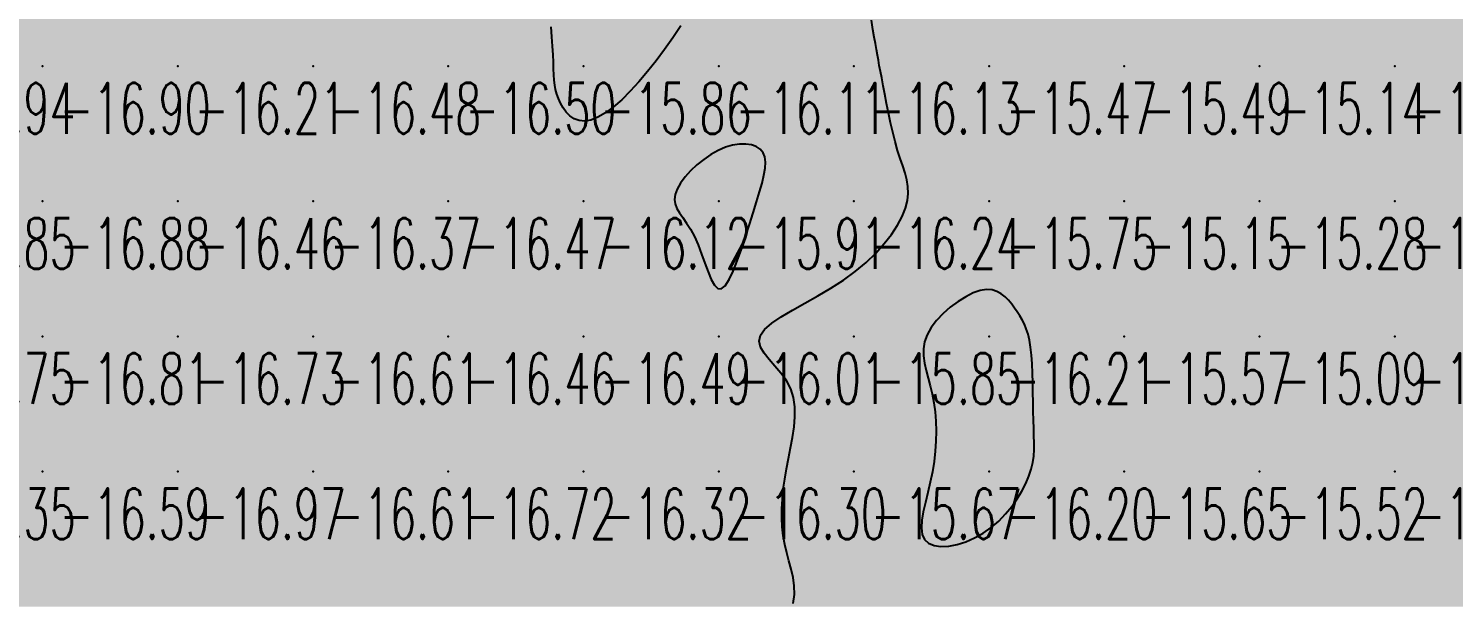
# Model space of a CAD drawing. Header units: millimetres. Extents: x 88261 to 90953, y 390274 to 392322.
# Drawn here: x 89359.2 to 89464.6, y 391977.8 to 392020 of the extents above; entities that cross this region are included whole.
import ezdxf
from ezdxf.enums import TextEntityAlignment as Align

# ---------------------------------------------------------------- set-up
doc = ezdxf.new("R2010")
doc.units = ezdxf.units.MM
doc.header["$LTSCALE"] = 25
for name, color, linetype in [('CN_03_00', 7, 'Continuous'), ('COTEAlt', 7, 'Continuous'), ('TN_COLORIAGE', 7, 'Continuous')]:
    doc.layers.add(name, color=color, linetype=linetype)
doc.styles.add('Simplex 1.0', font='Simplex.shx', dxfattribs={"width": 0.99, "height": 2.5})
doc.styles.get("Standard").update_dxf_attribs({"font": 'times.ttf'})

# ---------------------------------------------------------------- blocks, each defined once
blk = doc.blocks.new('COTE')
at = {"color": 0}
blk.add_point((0, 0), dxfattribs=at)
at = {"layer": 'COTEAlt'}
blk.add_attdef('ALT', text='', height=3.75, dxfattribs=at).set_placement((1.25, -1.25), align=Align.TOP_LEFT)

msp = doc.modelspace()

# ---------------------------------------------------------------- linework, layer by layer
at = {"layer": 'CN_03_00', "elevation": -16, "flags": 128}
for points in [[(89415.76, 391977.48), (89415.85, 391978.15), (89415.83, 391978.79), (89415.75, 391979.41), (89415.61, 391980.02), (89415.44, 391980.63), (89415.28, 391981.23), (89415.13, 391981.85), (89415.01, 391982.49), (89414.94, 391983.14), (89414.91, 391983.81), (89414.92, 391984.5), (89414.96, 391985.2), (89415.03, 391985.93), (89415.13, 391986.67), (89415.26, 391987.43), (89415.41, 391988.2), (89415.57, 391988.99), (89415.72, 391989.77), (89415.83, 391990.54), (89415.89, 391991.3), (89415.89, 391992.03), (89415.79, 391992.72), (89415.58, 391993.37), (89415.26, 391993.97), (89414.85, 391994.53), (89414.41, 391995.04), (89413.98, 391995.53), (89413.61, 391995.99), (89413.35, 391996.44), (89413.24, 391996.88), (89413.33, 391997.32), (89413.65, 391997.76), (89414.18, 391998.22), (89414.88, 391998.69), (89415.7, 391999.18), (89416.62, 391999.69), (89417.58, 392000.23), (89418.54, 392000.81), (89419.48, 392001.41), (89420.35, 392002.05), (89421.15, 392002.72), (89421.86, 392003.41), (89422.49, 392004.11), (89423.03, 392004.79), (89423.47, 392005.47), (89423.82, 392006.11), (89424.07, 392006.72), (89424.22, 392007.29), (89424.27, 392007.81), (89424.25, 392008.32), (89424.16, 392008.82), (89424.03, 392009.32), (89423.86, 392009.85), (89423.67, 392010.4), (89423.48, 392011), (89423.3, 392011.65), (89423.12, 392012.34), (89422.95, 392013.05), (89422.8, 392013.78), (89422.66, 392014.48), (89422.53, 392015.16), (89422.41, 392015.79), (89422.31, 392016.36), (89422.21, 392016.85), (89422.13, 392017.28), (89422.06, 392017.68), (89421.99, 392018.06), (89421.92, 392018.46), (89421.84, 392018.9), (89421.76, 392019.39), (89421.66, 392019.96), (89421.55, 392020.64)], [(89407.45, 392020.21), (89406.85, 392019.34), (89406.24, 392018.48), (89405.62, 392017.63), (89404.99, 392016.83), (89404.35, 392016.07), (89403.71, 392015.38), (89403.08, 392014.75), (89402.46, 392014.22), (89401.87, 392013.78), (89401.31, 392013.45), (89400.8, 392013.25), (89400.34, 392013.17), (89399.93, 392013.21), (89399.56, 392013.35), (89399.24, 392013.56), (89398.97, 392013.84), (89398.74, 392014.15), (89398.54, 392014.49), (89398.39, 392014.84), (89398.28, 392015.17), (89398.19, 392015.5), (89398.13, 392015.84), (89398.09, 392016.2), (89398.06, 392016.59), (89398.04, 392017.03), (89398.02, 392017.52), (89398, 392018.08), (89397.97, 392018.72), (89397.92, 392019.41), (89397.86, 392020.15)]]:
    msp.add_lwpolyline(points, dxfattribs=at)
for points in [[(89408.72, 392004.01), (89408.97, 392003.33), (89409.22, 392002.65), (89409.46, 392002.02), (89409.69, 392001.46), (89409.93, 392001.04), (89410.18, 392000.79), (89410.44, 392000.76), (89410.72, 392000.99), (89411.02, 392001.44), (89411.32, 392002.06), (89411.62, 392002.83), (89411.93, 392003.69), (89412.23, 392004.6), (89412.52, 392005.51), (89412.79, 392006.39), (89413.05, 392007.2), (89413.27, 392007.93), (89413.46, 392008.59), (89413.6, 392009.18), (89413.69, 392009.69), (89413.72, 392010.14), (89413.67, 392010.52), (89413.54, 392010.83), (89413.32, 392011.09), (89413.03, 392011.28), (89412.67, 392011.41), (89412.25, 392011.47), (89411.78, 392011.46), (89411.28, 392011.38), (89410.76, 392011.23), (89410.22, 392011), (89409.67, 392010.7), (89409.14, 392010.34), (89408.64, 392009.93), (89408.17, 392009.49), (89407.77, 392009.04), (89407.43, 392008.58), (89407.18, 392008.14), (89407.02, 392007.74), (89406.98, 392007.37), (89407.03, 392007.04), (89407.16, 392006.71), (89407.36, 392006.38), (89407.6, 392006.03), (89407.88, 392005.63), (89408.17, 392005.17), (89408.45, 392004.63), (89408.72, 392004.01)], [(89430.41, 391983.1), (89430.96, 391983.58), (89431.47, 391984.1), (89431.92, 391984.65), (89432.32, 391985.21), (89432.67, 391985.78), (89432.96, 391986.35), (89433.19, 391986.89), (89433.36, 391987.41), (89433.48, 391987.9), (89433.55, 391988.38), (89433.58, 391988.86), (89433.58, 391989.36), (89433.57, 391989.88), (89433.55, 391990.43), (89433.53, 391991.03), (89433.51, 391991.68), (89433.5, 391992.37), (89433.49, 391993.09), (89433.48, 391993.81), (89433.46, 391994.52), (89433.43, 391995.21), (89433.39, 391995.85), (89433.32, 391996.44), (89433.24, 391996.95), (89433.13, 391997.4), (89433, 391997.8), (89432.86, 391998.15), (89432.7, 391998.47), (89432.52, 391998.76), (89432.33, 391999.05), (89432.13, 391999.33), (89431.92, 391999.62), (89431.69, 391999.91), (89431.43, 392000.17), (89431.15, 392000.4), (89430.83, 392000.57), (89430.47, 392000.68), (89430.06, 392000.71), (89429.6, 392000.64), (89429.08, 392000.46), (89428.52, 392000.18), (89427.95, 391999.83), (89427.38, 391999.4), (89426.85, 391998.93), (89426.37, 391998.42), (89425.97, 391997.89), (89425.66, 391997.36), (89425.48, 391996.83), (89425.4, 391996.31), (89425.4, 391995.79), (89425.48, 391995.26), (89425.59, 391994.72), (89425.74, 391994.16), (89425.9, 391993.58), (89426.04, 391992.98), (89426.16, 391992.33), (89426.25, 391991.66), (89426.31, 391990.96), (89426.33, 391990.24), (89426.32, 391989.5), (89426.27, 391988.75), (89426.19, 391987.99), (89426.06, 391987.22), (89425.9, 391986.45), (89425.72, 391985.69), (89425.54, 391984.96), (89425.38, 391984.27), (89425.28, 391983.64), (89425.24, 391983.07), (89425.3, 391982.59), (89425.47, 391982.21), (89425.77, 391981.93), (89426.18, 391981.76), (89426.69, 391981.7), (89427.26, 391981.73), (89427.88, 391981.84), (89428.53, 391982.05), (89429.18, 391982.33), (89429.81, 391982.68), (89430.41, 391983.1)]]:
    msp.add_lwpolyline(points, close=True, dxfattribs=at)
at = {"layer": 'TN_COLORIAGE', "color": 183}
for points in [[(89350.25, 392017.24, -16.76), (89360.25, 392017.24, -16.76), (89360.25, 392027.24, -16.76)], [(89350.25, 392027.24, -16.76), (89350.25, 392017.24, -16.76), (89360.25, 392027.24, -16.76)], [(89360.25, 392027.24, -16.52), (89360.25, 392017.24, -16.52), (89370.25, 392027.24, -16.52)], [(89360.25, 392017.24, -16.52), (89370.25, 392017.24, -16.52), (89370.25, 392027.24, -16.52)], [(89370.25, 392027.24, -16.68), (89370.25, 392017.24, -16.68), (89380.25, 392027.24, -16.68)], [(89370.25, 392017.24, -16.68), (89380.25, 392017.24, -16.68), (89380.25, 392027.24, -16.68)], [(89380.25, 392027.24, -16.16), (89380.25, 392017.24, -16.16), (89390.25, 392027.24, -16.16)], [(89380.25, 392017.24, -16.16), (89390.25, 392017.24, -16.16), (89390.25, 392027.24, -16.16)], [(89390.25, 392017.24, -16), (89397.57, 392024.56, -16), (89390.25, 392027.24, -16), (89394.92, 392027.24, -16)], [(89410.25, 392017.24, -16.02), (89420.25, 392017.24, -16.02), (89420.25, 392027.24, -16.02)], [(89410.25, 392017.24, -16), (89410.25, 392025.04, -16), (89420.25, 392027.24, -16), (89416.96, 392027.24, -16)], [(89420.25, 392017.24, -16), (89421.83, 392018.83, -16), (89420.25, 392027.24, -16), (89420.47, 392027.24, -16)], [(89405.81, 392017.24, -16.11), (89410.25, 392025.04, -16.11), (89410.25, 392017.24, -16.11)], [(89397.57, 392024.56, -16.5), (89398.1, 392017.24, -16.5), (89390.25, 392017.24, -16.5)], [(89421.83, 392018.83, -16.13), (89422.15, 392017.24, -16.13), (89420.25, 392017.24, -16.13)], [(89350.25, 392007.24, -16.9), (89360.25, 392007.24, -16.9), (89360.25, 392017.24, -16.9)], [(89350.25, 392017.24, -16.9), (89350.25, 392007.24, -16.9), (89360.25, 392017.24, -16.9)], [(89360.25, 392017.24, -16.21), (89360.25, 392007.24, -16.21), (89370.25, 392017.24, -16.21)], [(89360.25, 392007.24, -16.21), (89370.25, 392007.24, -16.21), (89370.25, 392017.24, -16.21)], [(89370.25, 392007.24, -16.48), (89380.25, 392007.24, -16.48), (89380.25, 392017.24, -16.48)], [(89370.25, 392017.24, -16.48), (89370.25, 392007.24, -16.48), (89380.25, 392017.24, -16.48)], [(89380.25, 392007.24, -16.5), (89390.25, 392007.24, -16.5), (89390.25, 392017.24, -16.5)], [(89380.25, 392017.24, -16.5), (89380.25, 392007.24, -16.5), (89390.25, 392017.24, -16.5)], [(89390.25, 392017.24, -16), (89398.1, 392017.24, -16), (89390.25, 392007.24, -16), (89398, 392014.99, -16)], [(89400.25, 392007.24, -16), (89405.8, 392007.24, -16), (89410.25, 392017.24, -16), (89410.25, 392011.82, -16)], [(89400.25, 392007.24, -16), (89400.25, 392011.81, -16), (89410.25, 392017.24, -16), (89405.81, 392017.24, -16)], [(89420.25, 392017.24, -16), (89414.5, 392011.49, -16), (89410.25, 392017.24, -16), (89410.25, 392011.82, -16)], [(89420.25, 392007.24, -16), (89413, 392007.24, -16), (89420.25, 392017.24, -16), (89414.5, 392011.49, -16)], [(89420.25, 392007.24, -16), (89423.38, 392010.38, -16), (89420.25, 392017.24, -16), (89422.15, 392017.24, -16)], [(89390.25, 392007.24, -16), (89398, 392014.99, -16), (89400.25, 392007.24, -16), (89400.25, 392011.81, -16)], [(89423.38, 392010.38, -16.24), (89425.2, 392007.24, -16.24), (89420.25, 392007.24, -16.24)], [(89350.25, 391997.24, -16.88), (89360.25, 391997.24, -16.88), (89360.25, 392007.24, -16.88)], [(89350.25, 392007.24, -16.88), (89350.25, 391997.24, -16.88), (89360.25, 392007.24, -16.88)], [(89360.25, 391997.24, -16.46), (89370.25, 391997.24, -16.46), (89370.25, 392007.24, -16.46)], [(89360.25, 392007.24, -16.46), (89360.25, 391997.24, -16.46), (89370.25, 392007.24, -16.46)], [(89370.25, 391997.24, -16.37), (89380.25, 391997.24, -16.37), (89380.25, 392007.24, -16.37)], [(89370.25, 392007.24, -16.37), (89370.25, 391997.24, -16.37), (89380.25, 392007.24, -16.37)], [(89380.25, 392007.24, -16.47), (89380.25, 391997.24, -16.47), (89390.25, 392007.24, -16.47)], [(89380.25, 391997.24, -16.47), (89390.25, 391997.24, -16.47), (89390.25, 392007.24, -16.47)], [(89390.25, 391997.24, -16.12), (89400.25, 391997.24, -16.12), (89400.25, 392007.24, -16.12)], [(89390.25, 392007.24, -16.12), (89390.25, 391997.24, -16.12), (89400.25, 392007.24, -16.12)], [(89400.25, 391997.24, -16), (89408.67, 392005.66, -16), (89400.25, 392007.24, -16), (89405.8, 392007.24, -16)], [(89420.25, 392007.24, -16), (89413, 392007.24, -16), (89410.25, 391997.24, -16), (89410.25, 391997.92, -16)], [(89420.25, 392007.24, -16), (89420.25, 392001, -16), (89410.25, 391997.24, -16), (89410.69, 391997.24, -16)], [(89425.2, 392007.24, -16.24), (89420.25, 392001, -16.24), (89420.25, 392007.24, -16.24)], [(89400.25, 391997.24, -16), (89408.67, 392005.66, -16), (89410.25, 391997.24, -16), (89410.25, 391997.92, -16)], [(89430.25, 392001.84, -16.21), (89424.35, 391997.24, -16.21), (89430.25, 391997.24, -16.21)], [(89432.24, 391999.23, -16.21), (89430.25, 392001.84, -16.21), (89430.25, 391997.24, -16.21)], [(89432.24, 391999.23, -16.21), (89433.57, 391997.24, -16.21), (89430.25, 391997.24, -16.21)], [(89356.71, 391993.7, -16.75), (89350.25, 391993.08, -16.75), (89360.25, 391997.24, -16.75), (89350.25, 391997.24, -16.75)], [(89356.71, 391993.7, -16.59), (89354.87, 391987.24, -16.59), (89360.25, 391997.24, -16.59), (89360.25, 391987.24, -16.59)], [(89360.25, 391997.24, -16.73), (89360.25, 391987.24, -16.73), (89370.25, 391997.24, -16.73)], [(89360.25, 391987.24, -16.73), (89370.25, 391987.24, -16.73), (89370.25, 391997.24, -16.73)], [(89370.25, 391987.24, -16.61), (89380.25, 391987.24, -16.61), (89380.25, 391997.24, -16.61)], [(89370.25, 391997.24, -16.61), (89370.25, 391987.24, -16.61), (89380.25, 391997.24, -16.61)], [(89380.25, 391997.24, -16.46), (89380.25, 391987.24, -16.46), (89390.25, 391997.24, -16.46)], [(89380.25, 391987.24, -16.46), (89390.25, 391987.24, -16.46), (89390.25, 391997.24, -16.46)], [(89390.25, 391987.24, -16.49), (89400.25, 391987.24, -16.49), (89400.25, 391997.24, -16.49)], [(89390.25, 391997.24, -16.49), (89390.25, 391987.24, -16.49), (89400.25, 391997.24, -16.49)], [(89400.25, 391997.24, -16.01), (89400.25, 391987.24, -16.01), (89410.25, 391997.24, -16.01)], [(89400.25, 391987.24, -16.01), (89410.25, 391987.24, -16.01), (89410.25, 391997.24, -16.01)], [(89410.25, 391987.24, -16), (89416.95, 391993.94, -16), (89410.25, 391997.24, -16), (89410.69, 391997.24, -16)], [(89426.35, 391993.34, -16.21), (89424.35, 391997.24, -16.21), (89430.25, 391997.24, -16.21)], [(89430.25, 391997.24, -16), (89426.35, 391993.34, -16), (89430.25, 391987.24, -16), (89426.5, 391987.24, -16)], [(89430.25, 391997.24, -16), (89433.57, 391997.24, -16), (89430.25, 391987.24, -16), (89433.43, 391990.42, -16)], [(89414.99, 391987.24, -16.3), (89416.95, 391993.94, -16.3), (89410.25, 391987.24, -16.3)], [(89433.43, 391990.42, -16.2), (89433.87, 391987.24, -16.2), (89430.25, 391987.24, -16.2)], [(89354.87, 391987.24, -16.59), (89355.29, 391982.28, -16.59), (89360.25, 391987.24, -16.59)], [(89355.29, 391982.28, -16.58), (89355.22, 391977.24, -16.58), (89360.25, 391987.24, -16.58), (89360.25, 391977.24, -16.58)], [(89360.25, 391977.24, -16.97), (89370.25, 391977.24, -16.97), (89370.25, 391987.24, -16.97)], [(89360.25, 391987.24, -16.97), (89360.25, 391977.24, -16.97), (89370.25, 391987.24, -16.97)], [(89370.25, 391977.24, -16.61), (89380.25, 391977.24, -16.61), (89380.25, 391987.24, -16.61)], [(89370.25, 391987.24, -16.61), (89370.25, 391977.24, -16.61), (89380.25, 391987.24, -16.61)], [(89380.25, 391987.24, -16.72), (89380.25, 391977.24, -16.72), (89390.25, 391987.24, -16.72)], [(89380.25, 391977.24, -16.72), (89390.25, 391977.24, -16.72), (89390.25, 391987.24, -16.72)], [(89390.25, 391977.24, -16.32), (89400.25, 391977.24, -16.32), (89400.25, 391987.24, -16.32)], [(89390.25, 391987.24, -16.32), (89390.25, 391977.24, -16.32), (89400.25, 391987.24, -16.32)], [(89400.25, 391977.24, -16.3), (89410.25, 391977.24, -16.3), (89410.25, 391987.24, -16.3)], [(89400.25, 391987.24, -16.3), (89400.25, 391977.24, -16.3), (89410.25, 391987.24, -16.3)], [(89410.25, 391987.24, -16), (89414.99, 391987.24, -16), (89410.25, 391977.24, -16), (89414.67, 391981.66, -16)], [(89426.5, 391987.24, -16.2), (89424.02, 391981.01, -16.2), (89430.25, 391987.24, -16.2)], [(89430.25, 391981.96, -16.2), (89424.02, 391981.01, -16.2), (89430.25, 391987.24, -16.2)], [(89433.87, 391987.24, -16.2), (89430.25, 391981.96, -16.2), (89430.25, 391987.24, -16.2)], [(89414.67, 391981.66, -16.26), (89417.1, 391977.24, -16.26), (89410.25, 391977.24, -16.26)]]:
    msp.add_solid(points, dxfattribs=at)
at = {"layer": 'TN_COLORIAGE', "color": 241}
for points in [[(89398.1, 392017.24, -15.82), (89397.57, 392024.56, -15.82), (89400.25, 392017.24, -15.82), (89400.25, 392027.24, -15.82)], [(89400.25, 392027.24, -15.97), (89400.25, 392017.24, -15.97), (89410.25, 392027.24, -15.97)], [(89410.25, 392025.04, -15.86), (89405.81, 392017.24, -15.86), (89410.25, 392027.24, -15.86), (89400.25, 392017.24, -15.86)], [(89420.47, 392027.24, -15.33), (89421.83, 392018.83, -15.33), (89430.25, 392027.24, -15.33)], [(89422.15, 392017.24, -15.33), (89421.83, 392018.83, -15.33), (89430.25, 392017.24, -15.33), (89430.25, 392027.24, -15.33)], [(89430.25, 392027.24, -15.84), (89430.25, 392017.24, -15.84), (89440.25, 392027.24, -15.84)], [(89430.25, 392017.24, -15.84), (89440.25, 392017.24, -15.84), (89440.25, 392027.24, -15.84)], [(89440.25, 392027.24, -15), (89448.15, 392027.24, -15), (89440.25, 392017.24, -15), (89447.12, 392024.12, -15)], [(89450.25, 392017.24, -15.01), (89460.25, 392017.24, -15.01), (89460.25, 392027.24, -15.01)], [(89450.25, 392017.24, -15), (89450.25, 392021.14, -15), (89460.25, 392027.24, -15), (89459.75, 392027.24, -15)], [(89460.25, 392017.24, -15), (89467.43, 392024.42, -15), (89460.25, 392027.24, -15), (89461.24, 392027.24, -15)], [(89440.25, 392017.24, -15), (89447.12, 392024.12, -15), (89450.25, 392017.24, -15), (89450.25, 392021.14, -15)], [(89467.43, 392024.42, -15.27), (89467.73, 392017.24, -15.27), (89460.25, 392017.24, -15.27)], [(89398, 392014.99, -15.86), (89398.1, 392017.24, -15.86), (89400.25, 392017.24, -15.86)], [(89400.25, 392011.81, -15.86), (89398, 392014.99, -15.86), (89400.25, 392017.24, -15.86)], [(89405.81, 392017.24, -15.86), (89400.25, 392011.81, -15.86), (89400.25, 392017.24, -15.86)], [(89422.15, 392017.24, -15.47), (89423.38, 392010.38, -15.47), (89430.25, 392017.24, -15.47)], [(89425.2, 392007.24, -15.47), (89423.38, 392010.38, -15.47), (89430.25, 392007.24, -15.47), (89430.25, 392017.24, -15.47)], [(89430.25, 392017.24, -15.49), (89430.25, 392007.24, -15.49), (89440.25, 392017.24, -15.49)], [(89430.25, 392007.24, -15.49), (89440.25, 392007.24, -15.49), (89440.25, 392017.24, -15.49)], [(89440.25, 392007.24, -15.14), (89450.25, 392007.24, -15.14), (89450.25, 392017.24, -15.14)], [(89440.25, 392017.24, -15.14), (89440.25, 392007.24, -15.14), (89450.25, 392017.24, -15.14)], [(89450.25, 392007.24, -15.27), (89460.25, 392007.24, -15.27), (89460.25, 392017.24, -15.27)], [(89450.25, 392017.24, -15.27), (89450.25, 392007.24, -15.27), (89460.25, 392017.24, -15.27)], [(89460.25, 392007.24, -15), (89468.93, 392015.92, -15), (89460.25, 392017.24, -15), (89467.73, 392017.24, -15)], [(89467.24, 392007.24, -15.6), (89468.93, 392015.92, -15.6), (89460.25, 392007.24, -15.6)], [(89410.25, 392011.82, -15.91), (89405.8, 392007.24, -15.91), (89410.25, 392007.24, -15.91)], [(89410.25, 392011.82, -15.91), (89414.5, 392011.49, -15.91), (89410.25, 392007.24, -15.91)], [(89414.5, 392011.49, -15.91), (89413, 392007.24, -15.91), (89410.25, 392007.24, -15.91)], [(89405.8, 392007.24, -15.91), (89408.67, 392005.66, -15.91), (89410.25, 392007.24, -15.91)], [(89410.25, 391997.92, -15.91), (89408.67, 392005.66, -15.91), (89410.25, 392007.24, -15.91)], [(89410.25, 391997.92, -15.91), (89413, 392007.24, -15.91), (89410.25, 392007.24, -15.91)], [(89420.25, 392001, -15.75), (89425.2, 392007.24, -15.75), (89420.25, 391997.24, -15.75), (89430.25, 392007.24, -15.75)], [(89424.35, 391997.24, -15.75), (89430.25, 392001.84, -15.75), (89420.25, 391997.24, -15.75), (89430.25, 392007.24, -15.75)], [(89430.25, 392001.84, -15.15), (89432.24, 391999.23, -15.15), (89430.25, 392007.24, -15.15), (89440.25, 392007.24, -15.15)], [(89433.57, 391997.24, -15.15), (89432.24, 391999.23, -15.15), (89440.25, 391997.24, -15.15), (89440.25, 392007.24, -15.15)], [(89440.25, 391997.24, -15.28), (89450.25, 391997.24, -15.28), (89450.25, 392007.24, -15.28)], [(89440.25, 392007.24, -15.28), (89440.25, 391997.24, -15.28), (89450.25, 392007.24, -15.28)], [(89450.25, 392007.24, -15.6), (89450.25, 391997.24, -15.6), (89460.25, 392007.24, -15.6)], [(89450.25, 391997.24, -15.6), (89460.25, 391997.24, -15.6), (89460.25, 392007.24, -15.6)], [(89460.25, 391997.24, -15), (89468.05, 392005.04, -15), (89460.25, 392007.24, -15), (89467.24, 392007.24, -15)], [(89467.42, 391997.24, -15.92), (89468.05, 392005.04, -15.92), (89460.25, 391997.24, -15.92)], [(89410.69, 391997.24, -15.85), (89420.25, 392001, -15.85), (89420.25, 391997.24, -15.85)], [(89410.69, 391997.24, -15.85), (89416.95, 391993.94, -15.85), (89420.25, 391997.24, -15.85)], [(89416.95, 391993.94, -15.67), (89414.99, 391987.24, -15.67), (89420.25, 391997.24, -15.67), (89420.25, 391987.24, -15.67)], [(89424.35, 391997.24, -15.67), (89426.35, 391993.34, -15.67), (89420.25, 391997.24, -15.67), (89420.25, 391987.24, -15.67)], [(89433.43, 391990.42, -15.57), (89433.57, 391997.24, -15.57), (89440.25, 391997.24, -15.57)], [(89433.87, 391987.24, -15.57), (89433.43, 391990.42, -15.57), (89440.25, 391987.24, -15.57), (89440.25, 391997.24, -15.57)], [(89440.25, 391987.24, -15.09), (89450.25, 391987.24, -15.09), (89450.25, 391997.24, -15.09)], [(89440.25, 391997.24, -15.09), (89440.25, 391987.24, -15.09), (89450.25, 391997.24, -15.09)], [(89450.25, 391987.24, -15.92), (89460.25, 391987.24, -15.92), (89460.25, 391997.24, -15.92)], [(89450.25, 391997.24, -15.92), (89450.25, 391987.24, -15.92), (89460.25, 391997.24, -15.92)], [(89460.25, 391997.24, -15), (89467.42, 391997.24, -15), (89460.25, 391987.24, -15), (89466.24, 391993.23, -15)], [(89426.5, 391987.24, -15.67), (89426.35, 391993.34, -15.67), (89420.25, 391987.24, -15.67)], [(89466.24, 391993.23, -15.54), (89468.39, 391987.24, -15.54), (89460.25, 391987.24, -15.54)], [(89417.1, 391977.24, -15.67), (89414.67, 391981.66, -15.67), (89420.25, 391977.24, -15.67), (89420.25, 391987.24, -15.67)], [(89414.67, 391981.66, -15.67), (89414.99, 391987.24, -15.67), (89420.25, 391987.24, -15.67)], [(89424.02, 391981.01, -15.67), (89426.5, 391987.24, -15.67), (89420.25, 391977.24, -15.67), (89420.25, 391987.24, -15.67)], [(89430.25, 391981.96, -15.65), (89433.87, 391987.24, -15.65), (89430.25, 391977.24, -15.65), (89440.25, 391987.24, -15.65)], [(89430.25, 391977.24, -15.65), (89440.25, 391977.24, -15.65), (89440.25, 391987.24, -15.65)], [(89440.25, 391977.24, -15.52), (89450.25, 391977.24, -15.52), (89450.25, 391987.24, -15.52)], [(89440.25, 391987.24, -15.52), (89440.25, 391977.24, -15.52), (89450.25, 391987.24, -15.52)], [(89450.25, 391987.24, -15.54), (89450.25, 391977.24, -15.54), (89460.25, 391987.24, -15.54)], [(89450.25, 391977.24, -15.54), (89460.25, 391977.24, -15.54), (89460.25, 391987.24, -15.54)], [(89460.25, 391987.24, -15), (89468.39, 391987.24, -15), (89460.25, 391977.24, -15), (89467.64, 391984.63, -15)], [(89460.25, 391977.24, -15), (89467.64, 391984.63, -15), (89470.25, 391977.24, -15), (89470.25, 391982.99, -15)], [(89424.02, 391981.01, -15.82), (89430.25, 391981.96, -15.82), (89420.25, 391977.24, -15.82), (89430.25, 391977.24, -15.82)]]:
    msp.add_solid(points, dxfattribs=at)

# ---------------------------------------------------------------- block references
at = {"layer": 'COTEAlt'}
ref = msp.add_blockref('COTE', (89350.25, 392017.24), dxfattribs=at)
ref.add_attrib('ALT', '-16.94', dxfattribs={"height": 3.75, "style": 'Simplex 1.0', "width": 0.6}).set_placement((89351.5, 392015.99), align=Align.TOP_LEFT)
ref = msp.add_blockref('COTE', (89360.25, 392017.24), dxfattribs=at)
ref.add_attrib('ALT', '-16.90', dxfattribs={"height": 3.75, "style": 'Simplex 1.0', "width": 0.6}).set_placement((89361.5, 392015.99), align=Align.TOP_LEFT)
ref = msp.add_blockref('COTE', (89370.25, 392017.24), dxfattribs=at)
ref.add_attrib('ALT', '-16.21', dxfattribs={"height": 3.75, "style": 'Simplex 1.0', "width": 0.6}).set_placement((89371.5, 392015.99), align=Align.TOP_LEFT)
ref = msp.add_blockref('COTE', (89380.25, 392017.24), dxfattribs=at)
ref.add_attrib('ALT', '-16.48', dxfattribs={"height": 3.75, "style": 'Simplex 1.0', "width": 0.6}).set_placement((89381.5, 392015.99), align=Align.TOP_LEFT)
ref = msp.add_blockref('COTE', (89390.25, 392017.24), dxfattribs=at)
ref.add_attrib('ALT', '-16.50', dxfattribs={"height": 3.75, "style": 'Simplex 1.0', "width": 0.6}).set_placement((89391.5, 392015.99), align=Align.TOP_LEFT)
ref = msp.add_blockref('COTE', (89400.25, 392017.24), dxfattribs=at)
ref.add_attrib('ALT', '-15.86', dxfattribs={"height": 3.75, "style": 'Simplex 1.0', "width": 0.6}).set_placement((89401.5, 392015.99), align=Align.TOP_LEFT)
ref = msp.add_blockref('COTE', (89410.25, 392017.24), dxfattribs=at)
ref.add_attrib('ALT', '-16.11', dxfattribs={"height": 3.75, "style": 'Simplex 1.0', "width": 0.6}).set_placement((89411.5, 392015.99), align=Align.TOP_LEFT)
ref = msp.add_blockref('COTE', (89420.25, 392017.24), dxfattribs=at)
ref.add_attrib('ALT', '-16.13', dxfattribs={"height": 3.75, "style": 'Simplex 1.0', "width": 0.6}).set_placement((89421.5, 392015.99), align=Align.TOP_LEFT)
ref = msp.add_blockref('COTE', (89430.25, 392017.24), dxfattribs=at)
ref.add_attrib('ALT', '-15.47', dxfattribs={"height": 3.75, "style": 'Simplex 1.0', "width": 0.6}).set_placement((89431.5, 392015.99), align=Align.TOP_LEFT)
ref = msp.add_blockref('COTE', (89440.25, 392017.24), dxfattribs=at)
ref.add_attrib('ALT', '-15.49', dxfattribs={"height": 3.75, "style": 'Simplex 1.0', "width": 0.6}).set_placement((89441.5, 392015.99), align=Align.TOP_LEFT)
ref = msp.add_blockref('COTE', (89450.25, 392017.24), dxfattribs=at)
ref.add_attrib('ALT', '-15.14', dxfattribs={"height": 3.75, "style": 'Simplex 1.0', "width": 0.6}).set_placement((89451.5, 392015.99), align=Align.TOP_LEFT)
ref = msp.add_blockref('COTE', (89460.25, 392017.24), dxfattribs=at)
ref.add_attrib('ALT', '-15.27', dxfattribs={"height": 3.75, "style": 'Simplex 1.0', "width": 0.6}).set_placement((89461.5, 392015.99), align=Align.TOP_LEFT)
ref = msp.add_blockref('COTE', (89350.25, 392007.24), dxfattribs=at)
ref.add_attrib('ALT', '-16.85', dxfattribs={"height": 3.75, "style": 'Simplex 1.0', "width": 0.6}).set_placement((89351.5, 392005.99), align=Align.TOP_LEFT)
ref = msp.add_blockref('COTE', (89360.25, 392007.24), dxfattribs=at)
ref.add_attrib('ALT', '-16.88', dxfattribs={"height": 3.75, "style": 'Simplex 1.0', "width": 0.6}).set_placement((89361.5, 392005.99), align=Align.TOP_LEFT)
ref = msp.add_blockref('COTE', (89370.25, 392007.24), dxfattribs=at)
ref.add_attrib('ALT', '-16.46', dxfattribs={"height": 3.75, "style": 'Simplex 1.0', "width": 0.6}).set_placement((89371.5, 392005.99), align=Align.TOP_LEFT)
ref = msp.add_blockref('COTE', (89380.25, 392007.24), dxfattribs=at)
ref.add_attrib('ALT', '-16.37', dxfattribs={"height": 3.75, "style": 'Simplex 1.0', "width": 0.6}).set_placement((89381.5, 392005.99), align=Align.TOP_LEFT)
ref = msp.add_blockref('COTE', (89390.25, 392007.24), dxfattribs=at)
ref.add_attrib('ALT', '-16.47', dxfattribs={"height": 3.75, "style": 'Simplex 1.0', "width": 0.6}).set_placement((89391.5, 392005.99), align=Align.TOP_LEFT)
ref = msp.add_blockref('COTE', (89400.25, 392007.24), dxfattribs=at)
ref.add_attrib('ALT', '-16.12', dxfattribs={"height": 3.75, "style": 'Simplex 1.0', "width": 0.6}).set_placement((89401.5, 392005.99), align=Align.TOP_LEFT)
ref = msp.add_blockref('COTE', (89410.25, 392007.24), dxfattribs=at)
ref.add_attrib('ALT', '-15.91', dxfattribs={"height": 3.75, "style": 'Simplex 1.0', "width": 0.6}).set_placement((89411.5, 392005.99), align=Align.TOP_LEFT)
ref = msp.add_blockref('COTE', (89420.25, 392007.24), dxfattribs=at)
ref.add_attrib('ALT', '-16.24', dxfattribs={"height": 3.75, "style": 'Simplex 1.0', "width": 0.6}).set_placement((89421.5, 392005.99), align=Align.TOP_LEFT)
ref = msp.add_blockref('COTE', (89430.25, 392007.24), dxfattribs=at)
ref.add_attrib('ALT', '-15.75', dxfattribs={"height": 3.75, "style": 'Simplex 1.0', "width": 0.6}).set_placement((89431.5, 392005.99), align=Align.TOP_LEFT)
ref = msp.add_blockref('COTE', (89440.25, 392007.24), dxfattribs=at)
ref.add_attrib('ALT', '-15.15', dxfattribs={"height": 3.75, "style": 'Simplex 1.0', "width": 0.6}).set_placement((89441.5, 392005.99), align=Align.TOP_LEFT)
ref = msp.add_blockref('COTE', (89450.25, 392007.24), dxfattribs=at)
ref.add_attrib('ALT', '-15.28', dxfattribs={"height": 3.75, "style": 'Simplex 1.0', "width": 0.6}).set_placement((89451.5, 392005.99), align=Align.TOP_LEFT)
ref = msp.add_blockref('COTE', (89460.25, 392007.24), dxfattribs=at)
ref.add_attrib('ALT', '-15.60', dxfattribs={"height": 3.75, "style": 'Simplex 1.0', "width": 0.6}).set_placement((89461.5, 392005.99), align=Align.TOP_LEFT)
ref = msp.add_blockref('COTE', (89350.25, 391997.24), dxfattribs=at)
ref.add_attrib('ALT', '-16.75', dxfattribs={"height": 3.75, "style": 'Simplex 1.0', "width": 0.6}).set_placement((89351.5, 391995.99), align=Align.TOP_LEFT)
ref = msp.add_blockref('COTE', (89360.25, 391997.24), dxfattribs=at)
ref.add_attrib('ALT', '-16.81', dxfattribs={"height": 3.75, "style": 'Simplex 1.0', "width": 0.6}).set_placement((89361.5, 391995.99), align=Align.TOP_LEFT)
ref = msp.add_blockref('COTE', (89370.25, 391997.24), dxfattribs=at)
ref.add_attrib('ALT', '-16.73', dxfattribs={"height": 3.75, "style": 'Simplex 1.0', "width": 0.6}).set_placement((89371.5, 391995.99), align=Align.TOP_LEFT)
ref = msp.add_blockref('COTE', (89380.25, 391997.24), dxfattribs=at)
ref.add_attrib('ALT', '-16.61', dxfattribs={"height": 3.75, "style": 'Simplex 1.0', "width": 0.6}).set_placement((89381.5, 391995.99), align=Align.TOP_LEFT)
ref = msp.add_blockref('COTE', (89390.25, 391997.24), dxfattribs=at)
ref.add_attrib('ALT', '-16.46', dxfattribs={"height": 3.75, "style": 'Simplex 1.0', "width": 0.6}).set_placement((89391.5, 391995.99), align=Align.TOP_LEFT)
ref = msp.add_blockref('COTE', (89400.25, 391997.24), dxfattribs=at)
ref.add_attrib('ALT', '-16.49', dxfattribs={"height": 3.75, "style": 'Simplex 1.0', "width": 0.6}).set_placement((89401.5, 391995.99), align=Align.TOP_LEFT)
ref = msp.add_blockref('COTE', (89410.25, 391997.24), dxfattribs=at)
ref.add_attrib('ALT', '-16.01', dxfattribs={"height": 3.75, "style": 'Simplex 1.0', "width": 0.6}).set_placement((89411.5, 391995.99), align=Align.TOP_LEFT)
ref = msp.add_blockref('COTE', (89420.25, 391997.24), dxfattribs=at)
ref.add_attrib('ALT', '-15.85', dxfattribs={"height": 3.75, "style": 'Simplex 1.0', "width": 0.6}).set_placement((89421.5, 391995.99), align=Align.TOP_LEFT)
ref = msp.add_blockref('COTE', (89430.25, 391997.24), dxfattribs=at)
ref.add_attrib('ALT', '-16.21', dxfattribs={"height": 3.75, "style": 'Simplex 1.0', "width": 0.6}).set_placement((89431.5, 391995.99), align=Align.TOP_LEFT)
ref = msp.add_blockref('COTE', (89440.25, 391997.24), dxfattribs=at)
ref.add_attrib('ALT', '-15.57', dxfattribs={"height": 3.75, "style": 'Simplex 1.0', "width": 0.6}).set_placement((89441.5, 391995.99), align=Align.TOP_LEFT)
ref = msp.add_blockref('COTE', (89450.25, 391997.24), dxfattribs=at)
ref.add_attrib('ALT', '-15.09', dxfattribs={"height": 3.75, "style": 'Simplex 1.0', "width": 0.6}).set_placement((89451.5, 391995.99), align=Align.TOP_LEFT)
ref = msp.add_blockref('COTE', (89460.25, 391997.24), dxfattribs=at)
ref.add_attrib('ALT', '-15.92', dxfattribs={"height": 3.75, "style": 'Simplex 1.0', "width": 0.6}).set_placement((89461.5, 391995.99), align=Align.TOP_LEFT)
ref = msp.add_blockref('COTE', (89350.25, 391987.24), dxfattribs=at)
ref.add_attrib('ALT', '-17.35', dxfattribs={"height": 3.75, "style": 'Simplex 1.0', "width": 0.6}).set_placement((89351.5, 391985.99), align=Align.TOP_LEFT)
ref = msp.add_blockref('COTE', (89360.25, 391987.24), dxfattribs=at)
ref.add_attrib('ALT', '-16.59', dxfattribs={"height": 3.75, "style": 'Simplex 1.0', "width": 0.6}).set_placement((89361.5, 391985.99), align=Align.TOP_LEFT)
ref = msp.add_blockref('COTE', (89370.25, 391987.24), dxfattribs=at)
ref.add_attrib('ALT', '-16.97', dxfattribs={"height": 3.75, "style": 'Simplex 1.0', "width": 0.6}).set_placement((89371.5, 391985.99), align=Align.TOP_LEFT)
ref = msp.add_blockref('COTE', (89380.25, 391987.24), dxfattribs=at)
ref.add_attrib('ALT', '-16.61', dxfattribs={"height": 3.75, "style": 'Simplex 1.0', "width": 0.6}).set_placement((89381.5, 391985.99), align=Align.TOP_LEFT)
ref = msp.add_blockref('COTE', (89390.25, 391987.24), dxfattribs=at)
ref.add_attrib('ALT', '-16.72', dxfattribs={"height": 3.75, "style": 'Simplex 1.0', "width": 0.6}).set_placement((89391.5, 391985.99), align=Align.TOP_LEFT)
ref = msp.add_blockref('COTE', (89400.25, 391987.24), dxfattribs=at)
ref.add_attrib('ALT', '-16.32', dxfattribs={"height": 3.75, "style": 'Simplex 1.0', "width": 0.6}).set_placement((89401.5, 391985.99), align=Align.TOP_LEFT)
ref = msp.add_blockref('COTE', (89410.25, 391987.24), dxfattribs=at)
ref.add_attrib('ALT', '-16.30', dxfattribs={"height": 3.75, "style": 'Simplex 1.0', "width": 0.6}).set_placement((89411.5, 391985.99), align=Align.TOP_LEFT)
ref = msp.add_blockref('COTE', (89420.25, 391987.24), dxfattribs=at)
ref.add_attrib('ALT', '-15.67', dxfattribs={"height": 3.75, "style": 'Simplex 1.0', "width": 0.6}).set_placement((89421.5, 391985.99), align=Align.TOP_LEFT)
ref = msp.add_blockref('COTE', (89430.25, 391987.24), dxfattribs=at)
ref.add_attrib('ALT', '-16.20', dxfattribs={"height": 3.75, "style": 'Simplex 1.0', "width": 0.6}).set_placement((89431.5, 391985.99), align=Align.TOP_LEFT)
ref = msp.add_blockref('COTE', (89440.25, 391987.24), dxfattribs=at)
ref.add_attrib('ALT', '-15.65', dxfattribs={"height": 3.75, "style": 'Simplex 1.0', "width": 0.6}).set_placement((89441.5, 391985.99), align=Align.TOP_LEFT)
ref = msp.add_blockref('COTE', (89450.25, 391987.24), dxfattribs=at)
ref.add_attrib('ALT', '-15.52', dxfattribs={"height": 3.75, "style": 'Simplex 1.0', "width": 0.6}).set_placement((89451.5, 391985.99), align=Align.TOP_LEFT)
ref = msp.add_blockref('COTE', (89460.25, 391987.24), dxfattribs=at)
ref.add_attrib('ALT', '-15.54', dxfattribs={"height": 3.75, "style": 'Simplex 1.0', "width": 0.6}).set_placement((89461.5, 391985.99), align=Align.TOP_LEFT)

doc.saveas('drawing.dxf')
